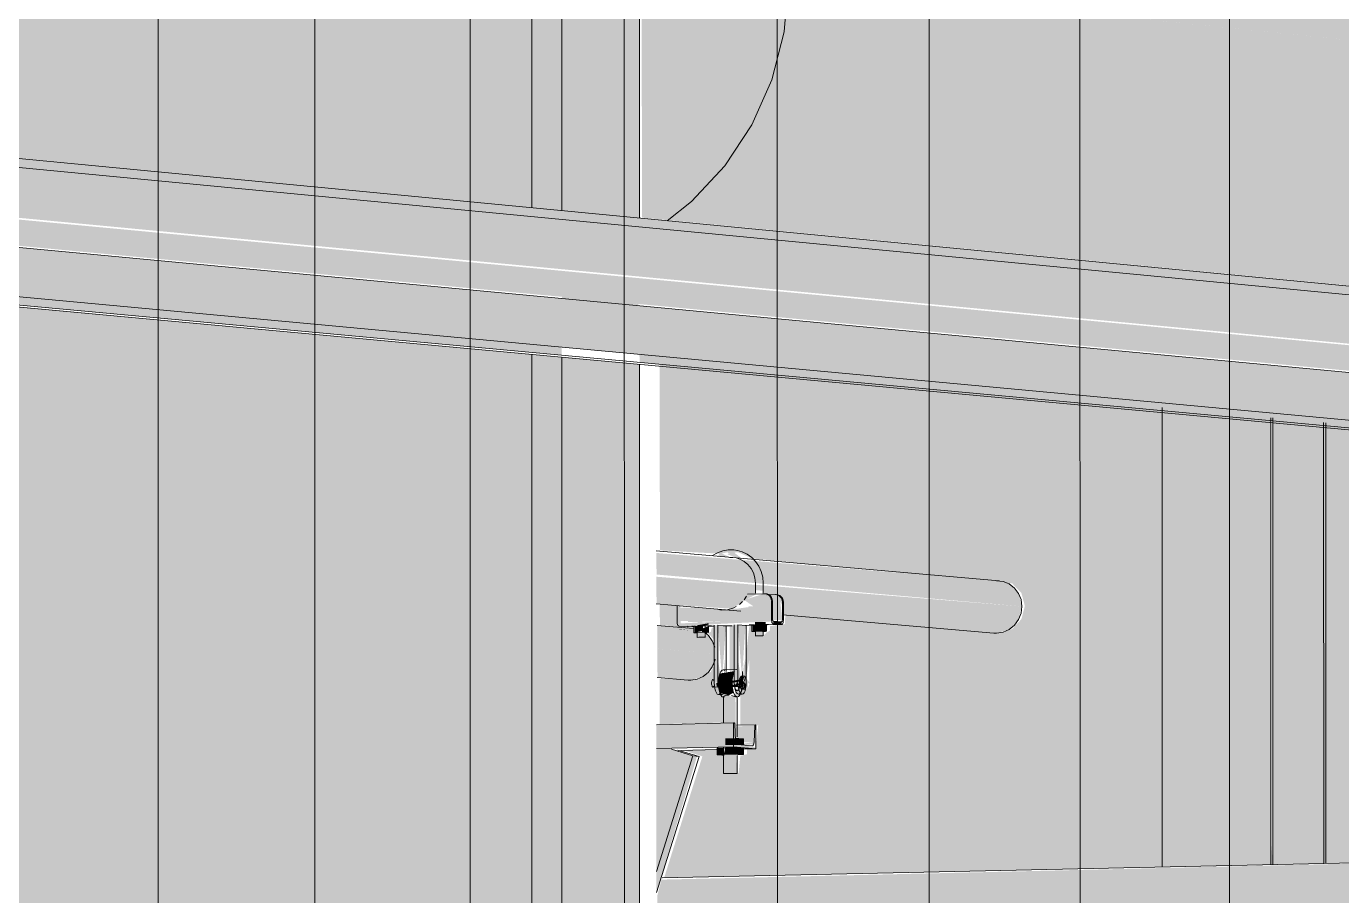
# Model space of a CAD drawing. Header units: inches. Extents: x 31155.6 to 31160.43, y 58.98 to 66.18.
# Drawn here: x 31156.44411 to 31156.46176, y 59.20955 to 59.22123 of the extents above; entities that cross this region are included whole.
import ezdxf

# ---------------------------------------------------------------- set-up
doc = ezdxf.new("R2010")
doc.units = ezdxf.units.IN
doc.header["$MEASUREMENT"] = 0
for name, color, linetype, lineweight in [('A-GLAZ-CURT', 52, 'Continuous', 9), ('A-WALL-PATT', 111, 'Continuous', 13), ('L-SITE-WALL', 31, 'Continuous', 13), ('M-HVAC-DUCT', 70, 'Continuous', 9), ('Q-SPCQ', 91, 'Continuous', 9), ('S-BEAM', 12, 'Continuous', 9), ('S-COLS', 52, 'Continuous', 9)]:
    doc.layers.add(name, color=color, linetype=linetype, lineweight=lineweight)

# ---------------------------------------------------------------- blocks, each defined once
blk = doc.blocks.new('FP_11-Looking North East')
at = {"layer": 'A-WALL-PATT', "lineweight": 9}
for p, q in [((31156.445877, 59.205569), (31156.445874, 59.244092)), ((31156.447979, 59.205419), (31156.447976, 59.243795)), ((31156.450064, 59.205271), (31156.450062, 59.2435)), ((31156.452134, 59.205124), (31156.452131, 59.243208)), ((31156.454188, 59.204978), (31156.454185, 59.242917)), ((31156.456227, 59.204833), (31156.456224, 59.242629)), ((31156.45825, 59.204689), (31156.458247, 59.242343)), ((31156.460258, 59.204546), (31156.460255, 59.242059))]:
    blk.add_line(p, q, dxfattribs=at)

msp = doc.modelspace()

# ---------------------------------------------------------------- hatches: boundary and pattern name
at = {"layer": 'L-SITE-WALL'}
h = msp.add_hatch(color=256, dxfattribs=at)
h.paths.add_polyline_path([(31156.575036, 59.19661), (31156.575035, 59.205355), (31156.570076, 59.205816), (31156.570081, 59.196753), (31156.570279, 59.196738), (31156.57456, 59.196623)], flags=0)
h.paths.add_polyline_path([(31156.561165, 59.19739), (31156.559382, 59.206241), (31156.552788, 59.206118), (31156.552793, 59.197988), (31156.561118, 59.197393)], flags=0)
h.paths.add_polyline_path([(31156.551171, 59.198104), (31156.551169, 59.206088), (31156.550864, 59.206082), (31156.550869, 59.198125), (31156.551169, 59.198104)], flags=0)
h.paths.add_polyline_path([(31156.541549, 59.198791), (31156.540133, 59.205882), (31156.539969, 59.205879), (31156.536492, 59.199153), (31156.537921, 59.19905)], flags=0)
h.paths.add_polyline_path([(31156.536031, 59.199185), (31156.539486, 59.20587), (31156.529817, 59.20569), (31156.529822, 59.199629), (31156.531998, 59.199474)], flags=0)
h.paths.add_polyline_path([(31156.520114, 59.200323), (31156.519093, 59.20549), (31156.517972, 59.205469), (31156.514591, 59.200717), (31156.519965, 59.200333)], flags=0)
h.paths.add_polyline_path([(31156.51451, 59.200723), (31156.517886, 59.205468), (31156.506661, 59.205258), (31156.506666, 59.204237), (31156.511031, 59.200972), (31156.514467, 59.200726)], flags=0)
h.paths.add_polyline_path([(31156.51093, 59.200979), (31156.506661, 59.204172), (31156.506666, 59.201284), (31156.510084, 59.201039)], flags=0)
h.paths.add_polyline_path([(31156.496536, 59.202007), (31156.49594, 59.205059), (31156.487015, 59.204892), (31156.485942, 59.202764), (31156.495647, 59.202071)], flags=0)
h.paths.add_polyline_path([(31156.485437, 59.2028), (31156.486486, 59.204882), (31156.48106, 59.204778), (31156.481071, 59.203112), (31156.483786, 59.202918)], flags=0)
h.paths.add_polyline_path([(31156.470477, 59.203869), (31156.470339, 59.204581), (31156.462544, 59.204436), (31156.469979, 59.203905)], flags=0)
h.paths.add_polyline_path([(31156.432328, 59.211884), (31156.432357, 59.212171), (31156.432346, 59.212093), (31156.43235, 59.212008), (31156.432336, 59.211929)], flags=0)
h.paths.add_polyline_path([(31156.432296, 59.212879), (31156.432196, 59.212856), (31156.432204, 59.212868)], flags=0)
h.paths.add_polyline_path([(31156.427084, 59.214881), (31156.427161, 59.214821), (31156.427141, 59.214846), (31156.427113, 59.214863)], flags=0)
h.paths.add_polyline_path([(31156.437297, 59.215129), (31156.437375, 59.215068), (31156.437353, 59.215093), (31156.437326, 59.215111)], flags=0)
h.paths.add_polyline_path([(31156.420796, 59.209116), (31156.433818, 59.209394), (31156.432596, 59.211854), (31156.432511, 59.211851), (31156.432434, 59.211854), (31156.432362, 59.211851), (31156.432297, 59.211937), (31156.432194, 59.212322), (31156.432165, 59.212679), (31156.432262, 59.212849), (31156.432279, 59.212836), (31156.432373, 59.212834), (31156.432402, 59.212834), (31156.432655, 59.212527), (31156.432697, 59.212387), (31156.432727, 59.21223), (31156.435283, 59.21192), (31156.435268, 59.211978), (31156.435187, 59.212001), (31156.43522, 59.21276), (31156.435147, 59.212735), (31156.435147, 59.212677), (31156.435098, 59.212676), (31156.43507, 59.212614), (31156.435003, 59.212614), (31156.435003, 59.212677), (31156.434968, 59.212676), (31156.434968, 59.212755), (31156.434739, 59.212776), (31156.434729, 59.212855), (31156.434729, 59.213031), (31156.43305, 59.213154), (31156.432247, 59.21311), (31156.43221, 59.213038), (31156.4322, 59.213062), (31156.432193, 59.213134), (31156.432096, 59.21311), (31156.432112, 59.212995), (31156.432051, 59.213002), (31156.431992, 59.21313), (31156.426238, 59.213012), (31156.426175, 59.21311), (31156.426139, 59.213275), (31156.426154, 59.213551), (31156.42622, 59.21369), (31156.426274, 59.213717), (31156.426588, 59.213739), (31156.42658, 59.213885), (31156.426345, 59.213909), (31156.426335, 59.213996), (31156.426335, 59.21417), (31156.424568, 59.214347), (31156.424426, 59.21443), (31156.424344, 59.214579), (31156.424344, 59.214753), (31156.424426, 59.214906), (31156.424569, 59.214996), (31156.42474, 59.215002), (31156.426901, 59.214843), (31156.426916, 59.214861), (31156.426998, 59.214905), (31156.42709, 59.214908), (31156.427093, 59.214921), (31156.427297, 59.214809), (31156.429609, 59.214583), (31156.429734, 59.214454), (31156.42978, 59.214276), (31156.429733, 59.214094), (31156.429593, 59.213953), (31156.429439, 59.213909), (31156.42776, 59.21402), (31156.42775, 59.213955), (31156.42775, 59.213925), (31156.42775, 59.213913), (31156.427545, 59.213877), (31156.427522, 59.213747), (31156.431506, 59.213864), (31156.431645, 59.213951), (31156.431682, 59.21399), (31156.431682, 59.214015), (31156.431743, 59.214042), (31156.431743, 59.214081), (31156.431883, 59.214088), (31156.431894, 59.214167), (31156.431941, 59.21417), (31156.43197, 59.214233), (31156.432039, 59.214232), (31156.432068, 59.214047), (31156.432071, 59.214078), (31156.432099, 59.214077), (31156.432201, 59.21408), (31156.432201, 59.214139), (31156.432258, 59.214143), (31156.432287, 59.214206), (31156.432356, 59.214205), (31156.432372, 59.214054), (31156.432606, 59.214013), (31156.432614, 59.213915), (31156.433054, 59.213878), (31156.436801, 59.213996), (31156.436788, 59.214128), (31156.436552, 59.21415), (31156.436542, 59.214233), (31156.436519, 59.214417), (31156.434811, 59.214592), (31156.434667, 59.214676), (31156.434584, 59.214826), (31156.434584, 59.215), (31156.434667, 59.215154), (31156.434811, 59.215245), (31156.434984, 59.215251), (31156.437112, 59.215091), (31156.437176, 59.21514), (31156.43721, 59.215153), (31156.437303, 59.215155), (31156.437305, 59.215168), (31156.437512, 59.215056), (31156.439792, 59.214827), (31156.43983, 59.214834), (31156.439232, 59.217977), (31156.420796, 59.21969), (31156.420796, 59.211394)], flags=0)
h.paths.add_polyline_path([(31156.433876, 59.209396), (31156.436396, 59.20945), (31156.435922, 59.211057), (31156.436109, 59.211137), (31156.435611, 59.211121), (31156.435611, 59.21105), (31156.435524, 59.211055), (31156.435501, 59.210801), (31156.435345, 59.2108), (31156.435344, 59.211054), (31156.435257, 59.211055), (31156.435257, 59.211137), (31156.435089, 59.211146), (31156.435089, 59.211463), (31156.435344, 59.211469), (31156.435369, 59.211836), (31156.435348, 59.211848), (31156.432709, 59.212163), (31156.432668, 59.21195), (31156.432658, 59.211894), (31156.433421, 59.21033)], flags=0)
h.paths.add_polyline_path([(31156.437114, 59.209465), (31156.440837, 59.209545), (31156.440518, 59.211221), (31156.440422, 59.211233), (31156.436625, 59.211121), (31156.436858, 59.210329)], flags=0)
h.paths.add_polyline_path([(31156.45353, 59.214151), (31156.453632, 59.2141), (31156.453598, 59.214134), (31156.453561, 59.214144)], flags=0)
h.paths.add_polyline_path([(31156.452669, 59.209798), (31156.459354, 59.20994), (31156.459354, 59.216107), (31156.452606, 59.216734), (31156.452611, 59.21419), (31156.453429, 59.214144), (31156.45352, 59.214165), (31156.45353, 59.214151), (31156.453659, 59.214165), (31156.453847, 59.214081), (31156.453857, 59.21408), (31156.457339, 59.213745), (31156.457463, 59.213619), (31156.457509, 59.213443), (31156.457463, 59.213266), (31156.457339, 59.213134), (31156.457169, 59.213083), (31156.454297, 59.213332), (31156.454288, 59.213241), (31156.454288, 59.213212), (31156.454288, 59.2132), (31156.454087, 59.213171), (31156.454087, 59.213113), (31156.454037, 59.213083), (31156.454009, 59.213049), (31156.45394, 59.213047), (31156.45394, 59.213113), (31156.453906, 59.213134), (31156.453906, 59.213191), (31156.453811, 59.213171), (31156.453746, 59.212612), (31156.453727, 59.212451), (31156.453738, 59.212422), (31156.453723, 59.212359), (31156.453632, 59.212325), (31156.453623, 59.212275), (31156.453614, 59.212247), (31156.453691, 59.212228), (31156.453691, 59.211849), (31156.45393, 59.21184), (31156.453896, 59.211532), (31156.453778, 59.21153), (31156.453778, 59.211453), (31156.45369, 59.211431), (31156.453668, 59.211202), (31156.453509, 59.211207), (31156.453495, 59.211456), (31156.453421, 59.211439), (31156.453421, 59.211522), (31156.452912, 59.21151), (31156.453181, 59.211424), (31156.452836, 59.210329)], flags=0)
h.paths.add_polyline_path([(31156.460841, 59.209972), (31156.466022, 59.210083), (31156.468569, 59.213758), (31156.468276, 59.215277), (31156.460841, 59.215968), (31156.460841, 59.210328)], flags=0)
h.paths.add_polyline_path([(31156.466117, 59.210085), (31156.469264, 59.210152), (31156.468589, 59.213653), (31156.466254, 59.210282)], flags=0)
h.paths.add_polyline_path([(31156.48106, 59.210405), (31156.489358, 59.210582), (31156.490675, 59.213196), (31156.48106, 59.214089), (31156.48106, 59.210522)], flags=0)
h.paths.add_polyline_path([(31156.489888, 59.210593), (31156.494838, 59.210699), (31156.494418, 59.212848), (31156.491176, 59.213149), (31156.490083, 59.21098)], flags=0)
h.paths.add_polyline_path([(31156.50666, 59.210952), (31156.513289, 59.211094), (31156.50666, 59.21171)], flags=0)
h.paths.add_polyline_path([(31156.435524, 59.211473), (31156.437864, 59.211543), (31156.435524, 59.211818), (31156.435524, 59.211534)], flags=0)
h.paths.add_polyline_path([(31156.453944, 59.211533), (31156.453901, 59.211575), (31156.453917, 59.211556), (31156.453939, 59.211538)], flags=0)
h.paths.add_polyline_path([(31156.438429, 59.211538), (31156.440444, 59.211608), (31156.439918, 59.214337), (31156.439792, 59.214202), (31156.439619, 59.21415), (31156.437978, 59.214261), (31156.437968, 59.214197), (31156.437968, 59.214167), (31156.437968, 59.214155), (31156.437762, 59.214119), (31156.437762, 59.213989), (31156.43807, 59.213964), (31156.438122, 59.213916), (31156.438177, 59.213735), (31156.43818, 59.213536), (31156.438185, 59.213444), (31156.439258, 59.213324), (31156.43938, 59.213199), (31156.439425, 59.213025), (31156.43938, 59.212849), (31156.439258, 59.212718), (31156.439092, 59.212668), (31156.436123, 59.212915), (31156.436113, 59.212822), (31156.436113, 59.212793), (31156.436113, 59.212781), (31156.435913, 59.212752), (31156.435913, 59.212694), (31156.435864, 59.212668), (31156.435836, 59.212631), (31156.435769, 59.21263), (31156.435769, 59.212695), (31156.435734, 59.212718), (31156.435734, 59.212772), (31156.435645, 59.212752), (31156.435573, 59.212261), (31156.435561, 59.212042), (31156.43557, 59.21201), (31156.435557, 59.211948), (31156.435464, 59.211914), (31156.435483, 59.211896), (31156.438427, 59.211538)], flags=0)
h.paths.add_polyline_path([(31156.452607, 59.211856), (31156.453508, 59.211879), (31156.453528, 59.212245), (31156.453513, 59.212269), (31156.453459, 59.212286), (31156.453432, 59.212378), (31156.453348, 59.212409), (31156.45335, 59.212438), (31156.453383, 59.212447), (31156.45338, 59.212717), (31156.453293, 59.212559), (31156.453143, 59.212466), (31156.453057, 59.212452), (31156.452607, 59.212466), (31156.452607, 59.211879)], flags=0)
h.paths.add_polyline_path([(31156.435646, 59.211986), (31156.435645, 59.212005), (31156.4356, 59.212065), (31156.435646, 59.21263), (31156.435646, 59.212004)], flags=0)
h.paths.add_polyline_path([(31156.435621, 59.211923), (31156.435628, 59.212004), (31156.435645, 59.211983)], flags=0)
h.paths.add_polyline_path([(31156.435456, 59.212046), (31156.435483, 59.212053), (31156.435456, 59.212048)], flags=0)
h.paths.add_polyline_path([(31156.435308, 59.212154), (31156.435312, 59.21223), (31156.435308, 59.212157)], flags=0)
h.paths.add_polyline_path([(31156.435333, 59.212158), (31156.435343, 59.212161), (31156.435334, 59.212161)], flags=0)
h.paths.add_polyline_path([(31156.435383, 59.212159), (31156.435483, 59.212161), (31156.435483, 59.212766), (31156.435383, 59.212735), (31156.435383, 59.212161)], flags=0)
h.paths.add_polyline_path([(31156.575035, 59.212218), (31156.575034, 59.215556), (31156.570075, 59.21631), (31156.570081, 59.212308), (31156.573014, 59.212364), (31156.574266, 59.212307), (31156.575003, 59.212222)], flags=0)
h.paths.add_polyline_path([(31156.432361, 59.212265), (31156.432369, 59.212284), (31156.432359, 59.21227)], flags=0)
h.paths.add_polyline_path([(31156.453789, 59.212334), (31156.453796, 59.212415), (31156.453813, 59.212395)], flags=0)
h.paths.add_polyline_path([(31156.432564, 59.212336), (31156.432579, 59.212364), (31156.432564, 59.212338)], flags=0)
h.paths.add_polyline_path([(31156.453813, 59.212395), (31156.453813, 59.212416), (31156.453768, 59.212477), (31156.453813, 59.212734), (31156.453813, 59.212468)], flags=0)
h.paths.add_polyline_path([(31156.453625, 59.212458), (31156.453652, 59.21246), (31156.453625, 59.21246)], flags=0)
h.paths.add_polyline_path([(31156.453472, 59.212566), (31156.453478, 59.212606), (31156.453471, 59.21257)], flags=0)
h.paths.add_polyline_path([(31156.453496, 59.212571), (31156.453506, 59.212574), (31156.453497, 59.212574)], flags=0)
h.paths.add_polyline_path([(31156.453545, 59.212572), (31156.453652, 59.212574), (31156.453652, 59.213185), (31156.453545, 59.213171), (31156.453545, 59.212574)], flags=0)
h.paths.add_polyline_path([(31156.432465, 59.212585), (31156.432462, 59.212608), (31156.432459, 59.212608)], flags=0)
h.paths.add_polyline_path([(31156.435913, 59.212777), (31156.435998, 59.21281), (31156.435974, 59.212793), (31156.435913, 59.212781)], flags=0)
h.paths.add_polyline_path([(31156.453384, 59.212868), (31156.45338, 59.213179), (31156.453307, 59.213148), (31156.453293, 59.213095), (31156.453257, 59.213079), (31156.453346, 59.21298), (31156.453383, 59.212868)], flags=0)
h.paths.add_polyline_path([(31156.453126, 59.21314), (31156.453104, 59.213173), (31156.452892, 59.213199), (31156.452885, 59.213279), (31156.452885, 59.213455), (31156.452607, 59.213459), (31156.452611, 59.213186), (31156.453104, 59.213142)], flags=0)
h.paths.add_polyline_path([(31156.454087, 59.213196), (31156.454176, 59.21323), (31156.454153, 59.213212), (31156.454087, 59.213199)], flags=0)
h.paths.add_polyline_path([(31156.426847, 59.213876), (31156.426832, 59.213891), (31156.426832, 59.213878)], flags=0)
h.paths.add_polyline_path([(31156.426967, 59.213902), (31156.426995, 59.213904), (31156.426959, 59.213903)], flags=0)
h.paths.add_polyline_path([(31156.557835, 59.213918), (31156.55716, 59.21729), (31156.55716, 59.217315), (31156.557159, 59.217866), (31156.554839, 59.218208), (31156.552787, 59.21845), (31156.552793, 59.214467), (31156.557602, 59.213943)], flags=0)
h.paths.add_polyline_path([(31156.432062, 59.214022), (31156.432091, 59.214025), (31156.43204, 59.214025)], flags=0)
h.paths.add_polyline_path([(31156.437061, 59.214118), (31156.437043, 59.214134), (31156.437043, 59.21412)], flags=0)
h.paths.add_polyline_path([(31156.431983, 59.214233), (31156.431983, 59.214233), (31156.431983, 59.214233)], flags=0)
h.paths.add_polyline_path([(31156.551169, 59.214644), (31156.551169, 59.217442), (31156.550862, 59.217435), (31156.550869, 59.214677), (31156.551169, 59.214644)], flags=0)
h.paths.add_polyline_path([(31156.427055, 59.21483), (31156.427055, 59.214872), (31156.427003, 59.214835)], flags=0)
h.paths.add_polyline_path([(31156.437267, 59.215077), (31156.437267, 59.215119), (31156.43721, 59.215082)], flags=0)
h.paths.add_polyline_path([(31156.5381, 59.216069), (31156.537975, 59.216696), (31156.533358, 59.216586), (31156.537921, 59.216088)], flags=0)
h.paths.add_polyline_path([(31156.550862, 59.218206), (31156.551169, 59.218232), (31156.551169, 59.218641), (31156.550862, 59.21867), (31156.550862, 59.218222)], flags=0)
at = {"layer": 'M-HVAC-DUCT'}
h = msp.add_hatch(color=256, dxfattribs=at)
h.paths.add_polyline_path([(31156.558304, 59.211172), (31156.557758, 59.213909), (31156.55077, 59.214657), (31156.55077, 59.211943), (31156.558211, 59.211182)], flags=0)
h.paths.add_polyline_path([(31156.538548, 59.213194), (31156.537982, 59.216054), (31156.529682, 59.216928), (31156.529683, 59.214101), (31156.538192, 59.21323)], flags=0)
h.paths.add_polyline_path([(31156.516968, 59.215401), (31156.516381, 59.218396), (31156.506487, 59.219469), (31156.506487, 59.216474), (31156.516599, 59.215439)], flags=0)
h.paths.add_polyline_path([(31156.49324, 59.217829), (31156.492631, 59.220972), (31156.48085, 59.22225), (31156.48085, 59.219097), (31156.492858, 59.217868)], flags=0)
h.paths.add_polyline_path([(31156.467027, 59.220511), (31156.466394, 59.223818), (31156.452366, 59.225339), (31156.452369, 59.225103), (31156.452514, 59.225037), (31156.453033, 59.224673), (31156.453482, 59.22422), (31156.453845, 59.223689), (31156.454114, 59.223099), (31156.454291, 59.222309), (31156.454333, 59.22181), (31156.46663, 59.220552)], flags=0)
msp.add_hatch(color=256, dxfattribs=at).paths.add_polyline_path([(31156.452702, 59.218625), (31156.453034, 59.218875), (31156.453482, 59.219353), (31156.453847, 59.219906), (31156.454114, 59.220508), (31156.454278, 59.22115), (31156.454333, 59.22181), (31156.454278, 59.222466), (31156.454114, 59.223099), (31156.453845, 59.223689), (31156.453482, 59.22422), (31156.452978, 59.224712), (31156.452364, 59.225105), (31156.452369, 59.218657), (31156.452675, 59.218627)], flags=0)
h = msp.add_hatch(color=256, dxfattribs=at)
h.paths.add_polyline_path([(31156.558863, 59.208421), (31156.558304, 59.211172), (31156.550765, 59.211944), (31156.550774, 59.209199), (31156.558214, 59.208483)], flags=0)
h.paths.add_polyline_path([(31156.539127, 59.210318), (31156.538548, 59.213194), (31156.529677, 59.214101), (31156.529686, 59.211225), (31156.5378, 59.210446)], flags=0)
h.paths.add_polyline_path([(31156.517568, 59.21239), (31156.516941, 59.215404), (31156.506481, 59.216474), (31156.50649, 59.213455), (31156.516211, 59.212521)], flags=0)
h.paths.add_polyline_path([(31156.493862, 59.214669), (31156.493234, 59.21783), (31156.480844, 59.219097), (31156.480853, 59.215919), (31156.493453, 59.214708)], flags=0)
h.paths.add_polyline_path([(31156.467673, 59.217186), (31156.467027, 59.220511), (31156.454333, 59.22181), (31156.454278, 59.22115), (31156.454114, 59.220508), (31156.453846, 59.219903), (31156.453482, 59.219353), (31156.453034, 59.218875), (31156.452702, 59.218625), (31156.466259, 59.217322)], flags=0)
h = msp.add_hatch(color=256, dxfattribs=at)
h.paths.add_polyline_path([(31156.430997, 59.206684), (31156.435068, 59.206766), (31156.43379, 59.20939), (31156.42077, 59.209088), (31156.420773, 59.207128), (31156.426776, 59.206986), (31156.429162, 59.206815)], flags=0)
h.paths.add_polyline_path([(31156.435126, 59.206767), (31156.437146, 59.206807), (31156.436368, 59.209445), (31156.43386, 59.209368), (31156.435038, 59.206947)], flags=0)
h.paths.add_polyline_path([(31156.437864, 59.206822), (31156.441311, 59.206891), (31156.440808, 59.20954), (31156.437093, 59.209437), (31156.437815, 59.206985)], flags=0)
h.paths.add_polyline_path([(31156.452576, 59.207117), (31156.455056, 59.207167), (31156.452576, 59.209032), (31156.452576, 59.207341)], flags=0)
h.paths.add_polyline_path([(31156.455153, 59.207169), (31156.464098, 59.207348), (31156.465991, 59.210079), (31156.452631, 59.209769), (31156.452577, 59.209559), (31156.452581, 59.209138), (31156.454861, 59.207392)], flags=0)
h.paths.add_polyline_path([(31156.464192, 59.20735), (31156.46975, 59.207461), (31156.469233, 59.210148), (31156.466068, 59.210056), (31156.464369, 59.207606)], flags=0)
h.paths.add_polyline_path([(31156.409296, 59.2074), (31156.409023, 59.208861), (31156.406362, 59.20878), (31156.406366, 59.207469), (31156.409243, 59.207401)], flags=0)
h.paths.add_polyline_path([(31156.481026, 59.207688), (31156.487936, 59.207826), (31156.489324, 59.210578), (31156.481027, 59.210376), (31156.481026, 59.207918)], flags=0)
h.paths.add_polyline_path([(31156.488465, 59.207837), (31156.495333, 59.207974), (31156.494803, 59.210695), (31156.489841, 59.210564), (31156.488506, 59.207918)], flags=0)
h.paths.add_polyline_path([(31156.506623, 59.208201), (31156.51847, 59.208439), (31156.518035, 59.210644), (31156.513252, 59.211089), (31156.506624, 59.210923), (31156.506623, 59.208554)], flags=0)
h.paths.add_polyline_path([(31156.529776, 59.208665), (31156.537401, 59.208844), (31156.529776, 59.209553), (31156.529776, 59.209074)], flags=0)
h.paths.add_polyline_path([(31156.570029, 59.209473), (31156.571975, 59.209512), (31156.572027, 59.210513), (31156.572174, 59.211383), (31156.572278, 59.211734), (31156.572399, 59.212015), (31156.572533, 59.212217), (31156.572676, 59.212334), (31156.572823, 59.212363), (31156.570031, 59.212276), (31156.570029, 59.209978)], flags=0)
at = {"layer": 'Q-SPCQ'}
for points in [[(31156.457469, 59.213437), (31156.457424, 59.213612), (31156.457299, 59.213739), (31156.45713, 59.213782), (31156.452561, 59.214155), (31156.452566, 59.213865), (31156.457448, 59.213439)], [(31156.45713, 59.213077), (31156.457299, 59.213128), (31156.457424, 59.21326), (31156.457469, 59.213437), (31156.452561, 59.213836), (31156.452566, 59.213472), (31156.45357, 59.213407), (31156.453689, 59.213474), (31156.453779, 59.213537), (31156.453897, 59.213596), (31156.453897, 59.213656), (31156.453993, 59.213647), (31156.454024, 59.213596), (31156.454054, 59.213565), (31156.454168, 59.213584), (31156.454254, 59.213456), (31156.454255, 59.213326), (31156.455059, 59.213256)], [(31156.452841, 59.213239), (31156.454109, 59.213268), (31156.45409, 59.213528), (31156.454011, 59.213608), (31156.45374, 59.213525), (31156.453867, 59.213437), (31156.453638, 59.213405), (31156.453572, 59.213407), (31156.453431, 59.213389), (31156.4532, 59.213417), (31156.452841, 59.213421), (31156.452841, 59.213259)], [(31156.452986, 59.213226), (31156.454254, 59.213256), (31156.454223, 59.213528), (31156.454156, 59.213596), (31156.453885, 59.213513), (31156.453994, 59.213437), (31156.453802, 59.213437), (31156.453783, 59.213393), (31156.453717, 59.213395), (31156.453577, 59.213377), (31156.453346, 59.213404), (31156.452986, 59.213421), (31156.452986, 59.213259)], [(31156.453117, 59.213023), (31156.453213, 59.213023), (31156.453186, 59.213184), (31156.453173, 59.213192), (31156.453201, 59.213331), (31156.453213, 59.213353), (31156.453186, 59.213418), (31156.453117, 59.213421), (31156.453117, 59.213101)], [(31156.453897, 59.21304), (31156.453993, 59.213041), (31156.453966, 59.213437), (31156.453897, 59.213437), (31156.453897, 59.213101)], [(31156.453352, 59.212803), (31156.453348, 59.212892), (31156.453261, 59.213046), (31156.453225, 59.213049), (31156.453197, 59.213026), (31156.453128, 59.213058), (31156.453128, 59.21309), (31156.453094, 59.213112), (31156.453072, 59.213137), (31156.452574, 59.213179), (31156.452578, 59.212869), (31156.453071, 59.212827)], [(31156.452858, 59.213176), (31156.454112, 59.213236), (31156.454109, 59.213268), (31156.452844, 59.213207), (31156.452853, 59.213183)], [(31156.453082, 59.213087), (31156.453181, 59.21311), (31156.453181, 59.213178), (31156.453082, 59.213176), (31156.453082, 59.21309)], [(31156.453119, 59.213171), (31156.453265, 59.213192), (31156.453265, 59.213212), (31156.453119, 59.213185)], [(31156.453263, 59.213088), (31156.453263, 59.21317), (31156.453181, 59.213141), (31156.453181, 59.21309)], [(31156.45334, 59.212411), (31156.453388, 59.212412), (31156.453388, 59.213186), (31156.45334, 59.213184), (31156.45334, 59.212727)], [(31156.453608, 59.212417), (31156.453657, 59.212418), (31156.453656, 59.213192), (31156.453608, 59.213191), (31156.453608, 59.212727)], [(31156.453862, 59.213105), (31156.453961, 59.21311), (31156.453961, 59.213196), (31156.453862, 59.213194), (31156.453862, 59.21311)], [(31156.453886, 59.213189), (31156.454032, 59.213192), (31156.454032, 59.21323), (31156.453886, 59.213227)], [(31156.454043, 59.213106), (31156.454043, 59.213195), (31156.453961, 59.213196), (31156.453961, 59.213107)], [(31156.454244, 59.213193), (31156.454244, 59.213231), (31156.454132, 59.213241), (31156.454132, 59.213203)], [(31156.453011, 59.213115), (31156.452893, 59.213129), (31156.452853, 59.213129)], [(31156.453025, 59.212447), (31156.453192, 59.212497), (31156.453314, 59.212627), (31156.453352, 59.212803), (31156.452574, 59.212869), (31156.452579, 59.212485)], [(31156.453396, 59.212407), (31156.453579, 59.212411), (31156.453608, 59.212568), (31156.453416, 59.212536), (31156.453398, 59.212455)], [(31156.453501, 59.212398), (31156.453683, 59.212429), (31156.453679, 59.212454), (31156.4535, 59.212425)], [(31156.453746, 59.212327), (31156.453769, 59.212388), (31156.453709, 59.212461)], [(31156.45331, 59.21237), (31156.453695, 59.212402), (31156.453694, 59.212415), (31156.453307, 59.212381)], [(31156.453538, 59.212245), (31156.453599, 59.21228), (31156.453579, 59.212411), (31156.453396, 59.212407), (31156.453416, 59.212275), (31156.453523, 59.212249)], [(31156.453496, 59.212348), (31156.453683, 59.212376), (31156.453684, 59.212402), (31156.4535, 59.212372)], [(31156.453465, 59.211192), (31156.453641, 59.211194), (31156.453624, 59.212225), (31156.453484, 59.212238), (31156.453464, 59.212221), (31156.45349, 59.21187), (31156.453513, 59.21187), (31156.453496, 59.21154), (31156.453465, 59.211535)], [(31156.453619, 59.211608), (31156.453874, 59.211614), (31156.453886, 59.211833), (31156.453606, 59.211827), (31156.453628, 59.211634)], [(31156.452563, 59.209877), (31156.453053, 59.211431), (31156.452563, 59.211581), (31156.452563, 59.210322)], [(31156.45349, 59.211577), (31156.453669, 59.211577), (31156.453669, 59.211666), (31156.45349, 59.211666)], [(31156.453647, 59.211564), (31156.45387, 59.211589), (31156.453874, 59.211614), (31156.453647, 59.211584), (31156.453647, 59.211568)], [(31156.453734, 59.211572), (31156.453734, 59.211661), (31156.453669, 59.211666), (31156.453669, 59.211577)], [(31156.452563, 59.209595), (31156.453109, 59.211425), (31156.453048, 59.211417), (31156.452563, 59.209877)], [(31156.453377, 59.211446), (31156.45349, 59.211452), (31156.45346, 59.211536), (31156.453377, 59.211532)], [(31156.45349, 59.211452), (31156.453669, 59.211452), (31156.453669, 59.211541), (31156.45349, 59.21154)], [(31156.453734, 59.211447), (31156.453734, 59.211535), (31156.453669, 59.211541), (31156.453669, 59.211452)]]:
    msp.add_hatch(color=256, dxfattribs=at).paths.add_polyline_path(points, flags=0)
h = msp.add_hatch(color=256, dxfattribs=at)
h.paths.add_polyline_path([(31156.45371, 59.21408), (31156.453589, 59.214175), (31156.453517, 59.214137), (31156.453644, 59.214086)], flags=0)
h.paths.add_polyline_path([(31156.453549, 59.214094), (31156.453554, 59.214096), (31156.453418, 59.214158), (31156.453386, 59.214109), (31156.453476, 59.214101)], flags=0)
h = msp.add_hatch(color=256, dxfattribs=at)
h.paths.add_polyline_path([(31156.457117, 59.213755), (31156.45701, 59.213767), (31156.457036, 59.213762)], flags=0)
h.paths.add_polyline_path([(31156.453784, 59.214048), (31156.453779, 59.214051), (31156.453779, 59.214048)], flags=0)
h = msp.add_hatch(color=256, dxfattribs=at)
h.paths.add_polyline_path([(31156.453388, 59.212433), (31156.453434, 59.212458), (31156.453388, 59.212727), (31156.453388, 59.21244)], flags=0)
h.paths.add_polyline_path([(31156.453473, 59.212435), (31156.453501, 59.21244), (31156.453472, 59.212727), (31156.453469, 59.21244)], flags=0)
h.paths.add_polyline_path([(31156.453445, 59.212464), (31156.453497, 59.213176), (31156.453389, 59.213176), (31156.453424, 59.212727)], flags=0)
h = msp.add_hatch(color=256, dxfattribs=at)
h.paths.add_polyline_path([(31156.453769, 59.212409), (31156.45374, 59.212727), (31156.453723, 59.212462)], flags=0)
h.paths.add_polyline_path([(31156.453657, 59.212418), (31156.453702, 59.212464), (31156.453657, 59.212727)], flags=0)
h.paths.add_polyline_path([(31156.453713, 59.21247), (31156.453758, 59.213183), (31156.453657, 59.213183), (31156.453693, 59.212727)], flags=0)
h = msp.add_hatch(color=256, dxfattribs=at)
h.paths.add_polyline_path([(31156.435048, 59.211139), (31156.440161, 59.211253), (31156.437943, 59.211522), (31156.435048, 59.211457), (31156.435048, 59.211173)], flags=0)
h.paths.add_polyline_path([(31156.440464, 59.21128), (31156.440407, 59.211577), (31156.438387, 59.211532), (31156.439912, 59.211347)], flags=0)
h.paths.add_polyline_path([(31156.452563, 59.211529), (31156.4536, 59.211552), (31156.4536, 59.211872), (31156.452563, 59.211849)], flags=0)
h = msp.add_hatch(color=256, dxfattribs=at)
h.paths.add_polyline_path([(31156.4536, 59.211552), (31156.453627, 59.211634), (31156.4536, 59.211872)], flags=0)
h.paths.add_polyline_path([(31156.4539, 59.211527), (31156.453853, 59.211567), (31156.453648, 59.211584), (31156.4536, 59.211552)], flags=0)
at = {"layer": 'S-BEAM'}
h = msp.add_hatch(color=256, dxfattribs=at)
h.paths.add_polyline_path([(31156.450892, 59.205214), (31156.450889, 59.216822), (31156.439853, 59.217848), (31156.442138, 59.20584), (31156.450889, 59.205214)], flags=0)
h.paths.add_polyline_path([(31156.450891, 59.218791), (31156.450889, 59.22963), (31156.437689, 59.229218), (31156.438463, 59.225149), (31156.438625, 59.225035), (31156.438485, 59.225035), (31156.439463, 59.219896), (31156.450889, 59.218791)], flags=0)
h.paths.add_polyline_path([(31156.437627, 59.229546), (31156.45089, 59.229966), (31156.450889, 59.230389), (31156.437834, 59.231916), (31156.437834, 59.230964), (31156.43736, 59.230949), (31156.4376, 59.229686)], flags=0)
h.paths.add_polyline_path([(31156.45089, 59.232435), (31156.450889, 59.243059), (31156.449256, 59.24327), (31156.449256, 59.240203), (31156.450098, 59.240088), (31156.450098, 59.239982), (31156.448354, 59.239919), (31156.437833, 59.24134), (31156.437834, 59.234027), (31156.450889, 59.232436)], flags=0)
h.paths.add_polyline_path([(31156.436467, 59.234194), (31156.436443, 59.241528), (31156.421692, 59.243521), (31156.420555, 59.243527), (31156.420561, 59.236132), (31156.436466, 59.234194)], flags=0)
h = msp.add_hatch(color=256, dxfattribs=at)
h.paths.add_polyline_path([(31156.451295, 59.205185), (31156.451294, 59.216784), (31156.45089, 59.216821), (31156.450891, 59.205214), (31156.451134, 59.205196)], flags=0)
h.paths.add_polyline_path([(31156.441677, 59.205872), (31156.43939, 59.217891), (31156.438973, 59.21793), (31156.441261, 59.205902), (31156.441459, 59.205888)], flags=0)
h.paths.add_polyline_path([(31156.451294, 59.218752), (31156.451293, 59.230341), (31156.450889, 59.230389), (31156.45089, 59.218791), (31156.45119, 59.218762)], flags=0)
h.paths.add_polyline_path([(31156.439, 59.21994), (31156.436895, 59.231003), (31156.436489, 59.230989), (31156.438599, 59.219979), (31156.438904, 59.219949)], flags=0)
h.paths.add_polyline_path([(31156.451293, 59.232386), (31156.451291, 59.243002), (31156.450888, 59.243059), (31156.450889, 59.232435), (31156.451247, 59.232392)], flags=0)
h = msp.add_hatch(color=256, dxfattribs=at)
h.paths.add_polyline_path([(31156.452336, 59.205111), (31156.452335, 59.216688), (31156.451294, 59.216784), (31156.451295, 59.205185), (31156.451404, 59.205177)], flags=0)
h.paths.add_polyline_path([(31156.452335, 59.216822), (31156.452322, 59.217497), (31156.451294, 59.217594), (31156.451294, 59.216919)], flags=0)
h.paths.add_polyline_path([(31156.452335, 59.218652), (31156.452334, 59.230219), (31156.451293, 59.230341), (31156.451294, 59.218752)], flags=0)
h.paths.add_polyline_path([(31156.452334, 59.23035), (31156.452334, 59.231024), (31156.451293, 59.231148), (31156.451293, 59.230472)], flags=0)
h.paths.add_polyline_path([(31156.452334, 59.23226), (31156.452333, 59.242856), (31156.451293, 59.243002), (31156.451293, 59.232386)], flags=0)
for points in [[(31156.586823, 59.205639), (31156.586823, 59.205727), (31156.406083, 59.223095), (31156.406088, 59.222968), (31156.586823, 59.205639)], [(31156.586823, 59.205137), (31156.586823, 59.205639), (31156.406083, 59.222968), (31156.406088, 59.222243), (31156.586823, 59.205137)], [(31156.586823, 59.205093), (31156.586823, 59.205137), (31156.406083, 59.222214), (31156.406088, 59.222179), (31156.586823, 59.205093)], [(31156.586829, 59.204859), (31156.586823, 59.205093), (31156.406083, 59.22218), (31156.406092, 59.221841), (31156.586828, 59.204859)], [(31156.586829, 59.204352), (31156.586828, 59.204841), (31156.406087, 59.221816), (31156.406092, 59.22111), (31156.586828, 59.204352)]]:
    msp.add_hatch(color=256, dxfattribs=at).paths.add_polyline_path(points, flags=0)
h = msp.add_hatch(color=256, dxfattribs=at)
h.paths.add_polyline_path([(31156.586828, 59.20427), (31156.586828, 59.204352), (31156.569991, 59.205913), (31156.569996, 59.205827), (31156.586828, 59.20427)], flags=0)
h.paths.add_polyline_path([(31156.569354, 59.205887), (31156.569352, 59.205973), (31156.550737, 59.207699), (31156.550742, 59.207609), (31156.569352, 59.205887)], flags=0)
h.paths.add_polyline_path([(31156.55004, 59.207674), (31156.550038, 59.207763), (31156.529649, 59.209654), (31156.529654, 59.20956), (31156.550038, 59.207674)], flags=0)
h.paths.add_polyline_path([(31156.528884, 59.209631), (31156.528883, 59.209725), (31156.506454, 59.211804), (31156.506459, 59.211706), (31156.528882, 59.209631)], flags=0)
h.paths.add_polyline_path([(31156.505611, 59.211784), (31156.505609, 59.211883), (31156.480818, 59.214181), (31156.480823, 59.214078), (31156.505609, 59.211784)], flags=0)
h.paths.add_polyline_path([(31156.479884, 59.214165), (31156.479882, 59.214268), (31156.452335, 59.216822), (31156.45234, 59.216713), (31156.479882, 59.214165)], flags=0)
h.paths.add_polyline_path([(31156.451294, 59.21681), (31156.451293, 59.216919), (31156.420503, 59.219774), (31156.420507, 59.219658), (31156.451292, 59.21681)], flags=0)
h.paths.add_polyline_path([(31156.419336, 59.219766), (31156.419334, 59.219882), (31156.406087, 59.22111), (31156.406092, 59.220992), (31156.419334, 59.219767)], flags=0)
h = msp.add_hatch(color=256, dxfattribs=at)
h.paths.add_polyline_path([(31156.586829, 59.204841), (31156.586828, 59.204859), (31156.586828, 59.204841)], flags=0)
h.paths.add_polyline_path([(31156.569354, 59.206482), (31156.569352, 59.206501), (31156.569352, 59.206482)], flags=0)
h.paths.add_polyline_path([(31156.55004, 59.208296), (31156.550038, 59.208316), (31156.550038, 59.208296)], flags=0)
h.paths.add_polyline_path([(31156.528885, 59.210283), (31156.528856, 59.210306), (31156.528883, 59.210283)], flags=0)
h.paths.add_polyline_path([(31156.505611, 59.212469), (31156.505609, 59.21249), (31156.505609, 59.212469)], flags=0)
h.paths.add_polyline_path([(31156.479884, 59.214885), (31156.479882, 59.214908), (31156.479882, 59.214885)], flags=0)
h.paths.add_polyline_path([(31156.451294, 59.21757), (31156.451292, 59.217594), (31156.451293, 59.21757)], flags=0)
h.paths.add_polyline_path([(31156.419336, 59.220572), (31156.419334, 59.220597), (31156.419334, 59.220572)], flags=0)
h = msp.add_hatch(color=256, dxfattribs=at)
h.paths.add_polyline_path([(31156.586828, 59.204251), (31156.586828, 59.20427), (31156.586828, 59.204251)], flags=0)
h.paths.add_polyline_path([(31156.569354, 59.205867), (31156.569352, 59.205887), (31156.569352, 59.205867)], flags=0)
h.paths.add_polyline_path([(31156.55004, 59.207653), (31156.550038, 59.207674), (31156.550038, 59.207653)], flags=0)
h.paths.add_polyline_path([(31156.528884, 59.209609), (31156.528882, 59.209631), (31156.528882, 59.209609)], flags=0)
h.paths.add_polyline_path([(31156.505611, 59.211761), (31156.505609, 59.211784), (31156.505609, 59.211761)], flags=0)
h.paths.add_polyline_path([(31156.479884, 59.21414), (31156.479882, 59.214165), (31156.479882, 59.21414)], flags=0)
h.paths.add_polyline_path([(31156.451294, 59.216784), (31156.451292, 59.21681), (31156.451292, 59.216784)], flags=0)
h.paths.add_polyline_path([(31156.419336, 59.219739), (31156.419334, 59.219767), (31156.419334, 59.219739)], flags=0)
at = {"layer": 'S-COLS'}
for points in [[(31156.459353, 59.20994), (31156.460811, 59.209972), (31156.46081, 59.215971), (31156.459353, 59.216106), (31156.459353, 59.210328)], [(31156.460945, 59.209974), (31156.461521, 59.209987), (31156.46152, 59.215905), (31156.460944, 59.215959), (31156.460945, 59.210328)], [(31156.460811, 59.209972), (31156.46084, 59.209972), (31156.460811, 59.210328)]]:
    msp.add_hatch(color=256, dxfattribs=at).paths.add_polyline_path(points, flags=0)

# ---------------------------------------------------------------- linework, layer by layer
at = {"layer": 'M-HVAC-DUCT'}
msp.add_line((31156.452639, 59.209795), (31156.466025, 59.210081), dxfattribs=at)
msp.add_polyline3d([(31156.452709, 59.218614, 0), (31156.453034, 59.218875, 0), (31156.453482, 59.219353, 0), (31156.453846, 59.219903, 0), (31156.454114, 59.220508, 0), (31156.454278, 59.22115, 0), (31156.454333, 59.22181, 0)], dxfattribs=at)
at = {"layer": 'Q-SPCQ'}
for p, q in [((31156.452561, 59.214185), (31156.457166, 59.213781)), ((31156.453591, 59.214095), (31156.453548, 59.214095)), ((31156.453892, 59.213613), (31156.453892, 59.21375)), ((31156.453996, 59.213751), (31156.453996, 59.213604)), ((31156.453719, 59.213501), (31156.453677, 59.213462)), ((31156.453772, 59.213576), (31156.45374, 59.213525)), ((31156.454011, 59.213608), (31156.453785, 59.213603)), ((31156.454021, 59.213608), (31156.454035, 59.213607)), ((31156.454156, 59.213596), (31156.454047, 59.213593)), ((31156.454109, 59.213268), (31156.454108, 59.213509)), ((31156.454123, 59.213508), (31156.454123, 59.213267)), ((31156.454166, 59.213595), (31156.45418, 59.213594)), ((31156.454254, 59.213497), (31156.454254, 59.213256)), ((31156.454268, 59.213254), (31156.454268, 59.213495)), ((31156.453695, 59.213372), (31156.452561, 59.21347)), ((31156.452841, 59.213448), (31156.452841, 59.213239)), ((31156.457094, 59.213078), (31156.454254, 59.213324)), ((31156.452574, 59.213183), (31156.45306, 59.213141)), ((31156.452977, 59.213164), (31156.452865, 59.213174)), ((31156.45306, 59.213166), (31156.452978, 59.213164)), ((31156.452989, 59.213171), (31156.452983, 59.213165)), ((31156.453025, 59.213143), (31156.453072, 59.21314)), ((31156.453066, 59.213172), (31156.453082, 59.213176)), ((31156.453066, 59.213083), (31156.453066, 59.213172)), ((31156.453082, 59.213176), (31156.453082, 59.213087)), ((31156.453112, 59.213022), (31156.453112, 59.213182)), ((31156.453181, 59.213177), (31156.453223, 59.213178)), ((31156.453181, 59.213178), (31156.453263, 59.213177)), ((31156.453181, 59.213178), (31156.453181, 59.21309)), ((31156.453217, 59.213191), (31156.453217, 59.213023)), ((31156.453263, 59.213177), (31156.453263, 59.213088)), ((31156.45334, 59.213172), (31156.453271, 59.213171)), ((31156.45334, 59.212411), (31156.45334, 59.213184)), ((31156.453388, 59.213186), (31156.453388, 59.212412)), ((31156.453501, 59.213176), (31156.453388, 59.213186)), ((31156.453581, 59.213178), (31156.45346, 59.213175)), ((31156.453501, 59.212565), (31156.453501, 59.213176)), ((31156.453608, 59.212417), (31156.453608, 59.213191)), ((31156.453656, 59.213192), (31156.453657, 59.212418)), ((31156.453769, 59.213182), (31156.453656, 59.213192)), ((31156.453862, 59.213184), (31156.453758, 59.213182)), ((31156.453769, 59.212409), (31156.453769, 59.213182)), ((31156.453846, 59.21319), (31156.453862, 59.213194)), ((31156.453846, 59.21319), (31156.453846, 59.213101)), ((31156.453862, 59.213194), (31156.453862, 59.213105)), ((31156.453892, 59.21304), (31156.453892, 59.213209)), ((31156.453961, 59.213196), (31156.454043, 59.213195)), ((31156.453961, 59.213196), (31156.453961, 59.213107)), ((31156.453996, 59.213198), (31156.453996, 59.213041)), ((31156.454043, 59.213106), (31156.454043, 59.213195)), ((31156.454245, 59.213193), (31156.454054, 59.213189)), ((31156.454244, 59.213231), (31156.454132, 59.213241)), ((31156.454132, 59.213203), (31156.454244, 59.213193)), ((31156.453082, 59.213087), (31156.453066, 59.213083)), ((31156.453066, 59.213083), (31156.453117, 59.213082)), ((31156.453181, 59.21309), (31156.453082, 59.213087)), ((31156.453263, 59.213088), (31156.453181, 59.21309)), ((31156.453207, 59.213083), (31156.453246, 59.213084)), ((31156.453862, 59.213105), (31156.453846, 59.213101)), ((31156.453846, 59.213101), (31156.453897, 59.2131)), ((31156.453961, 59.213107), (31156.453862, 59.213105)), ((31156.454043, 59.213106), (31156.453961, 59.213107)), ((31156.453986, 59.213101), (31156.454026, 59.213102)), ((31156.45299, 59.212448), (31156.452574, 59.212483)), ((31156.453461, 59.212585), (31156.453644, 59.212589)), ((31156.453675, 59.212463), (31156.453712, 59.212464)), ((31156.453711, 59.212502), (31156.453736, 59.212503)), ((31156.45372, 59.212564), (31156.45372, 59.212447)), ((31156.453398, 59.212356), (31156.453324, 59.212354)), ((31156.453388, 59.212412), (31156.45339, 59.212373)), ((31156.453713, 59.212363), (31156.453581, 59.21236)), ((31156.453664, 59.212341), (31156.453673, 59.212309)), ((31156.453715, 59.212261), (31156.453666, 59.21226)), ((31156.453708, 59.212365), (31156.453713, 59.212363)), ((31156.453738, 59.212325), (31156.453714, 59.212325)), ((31156.453447, 59.212255), (31156.453398, 59.212254)), ((31156.453464, 59.211869), (31156.453464, 59.212222)), ((31156.453473, 59.212218), (31156.453467, 59.212217)), ((31156.453627, 59.212235), (31156.453642, 59.212228)), ((31156.453647, 59.212223), (31156.453641, 59.212222)), ((31156.453649, 59.212222), (31156.453643, 59.212221)), ((31156.453647, 59.212223), (31156.453647, 59.211685)), ((31156.452563, 59.211849), (31156.4536, 59.211872)), ((31156.453608, 59.211872), (31156.4536, 59.211872)), ((31156.4536, 59.211872), (31156.4536, 59.211552)), ((31156.453627, 59.211634), (31156.453615, 59.211856)), ((31156.453637, 59.211842), (31156.453892, 59.211848)), ((31156.453886, 59.211833), (31156.453874, 59.211614)), ((31156.4539, 59.211527), (31156.4539, 59.211847)), ((31156.4536, 59.211552), (31156.452563, 59.211529)), ((31156.4536, 59.211552), (31156.4539, 59.211527)), ((31156.453624, 59.211666), (31156.453669, 59.211666)), ((31156.453853, 59.211567), (31156.453648, 59.211584)), ((31156.453669, 59.211666), (31156.453734, 59.211661)), ((31156.453669, 59.211666), (31156.453669, 59.211579)), ((31156.453734, 59.211661), (31156.453734, 59.211577)), ((31156.453053, 59.211431), (31156.452563, 59.209877)), ((31156.452563, 59.209595), (31156.453139, 59.211421)), ((31156.452766, 59.211519), (31156.453053, 59.211431)), ((31156.453139, 59.211421), (31156.452852, 59.211509)), ((31156.452891, 59.211504), (31156.453377, 59.211515)), ((31156.453053, 59.211431), (31156.453139, 59.211421)), ((31156.453377, 59.211534), (31156.45349, 59.21154)), ((31156.453377, 59.211534), (31156.453377, 59.211446)), ((31156.45349, 59.211452), (31156.453377, 59.211446)), ((31156.453377, 59.211446), (31156.453442, 59.21144)), ((31156.453442, 59.21144), (31156.453475, 59.21144)), ((31156.453464, 59.211192), (31156.453464, 59.211549)), ((31156.45349, 59.21154), (31156.453669, 59.211541)), ((31156.45349, 59.211452), (31156.45349, 59.21154)), ((31156.453669, 59.211452), (31156.45349, 59.211452)), ((31156.453647, 59.211436), (31156.453647, 59.211193)), ((31156.453657, 59.211443), (31156.453734, 59.211447)), ((31156.453669, 59.211541), (31156.453669, 59.211452)), ((31156.453734, 59.211447), (31156.453669, 59.211452)), ((31156.453734, 59.211535), (31156.453734, 59.211447)), ((31156.453734, 59.211523), (31156.4539, 59.211527)), ((31156.453646, 59.211194), (31156.453641, 59.211194))]:
    msp.add_line(p, q, dxfattribs=at)
for points in [[(31156.453601, 59.214196, 0), (31156.453527, 59.214196, 0), (31156.453454, 59.214184, 0), (31156.453383, 59.214158, 0), (31156.453317, 59.214121, 0)], [(31156.453892, 59.21375, 0), (31156.453885, 59.21382, 0), (31156.453866, 59.213886, 0), (31156.453834, 59.213947, 0), (31156.453792, 59.213999, 0), (31156.453742, 59.214041, 0), (31156.453685, 59.214072, 0), (31156.453634, 59.214088, 0), (31156.453591, 59.214095, 0)], [(31156.453996, 59.213751, 0), (31156.45399, 59.213829, 0), (31156.45397, 59.213905, 0), (31156.453938, 59.213976, 0), (31156.453895, 59.214039, 0), (31156.453843, 59.214094, 0), (31156.453782, 59.214138, 0), (31156.453715, 59.21417, 0), (31156.453654, 59.214188, 0), (31156.453601, 59.214196, 0)], [(31156.45713, 59.213782, 0), (31156.457218, 59.213772, 0), (31156.457299, 59.213739, 0), (31156.45737, 59.213684, 0), (31156.457424, 59.213612, 0), (31156.457458, 59.213528, 0), (31156.457469, 59.213437, 0)], [(31156.454108, 59.213509, 0), (31156.454105, 59.213535, 0), (31156.454095, 59.21356, 0), (31156.45408, 59.21358, 0), (31156.45406, 59.213596, 0), (31156.454036, 59.213606, 0), (31156.454011, 59.213608, 0)], [(31156.454025, 59.213607, 0), (31156.45405, 59.213604, 0), (31156.454074, 59.213595, 0), (31156.454094, 59.213579, 0), (31156.454109, 59.213558, 0), (31156.454119, 59.213534, 0), (31156.454123, 59.213508, 0)], [(31156.454254, 59.213497, 0), (31156.45425, 59.213523, 0), (31156.454241, 59.213547, 0), (31156.454225, 59.213568, 0), (31156.454205, 59.213583, 0), (31156.454181, 59.213593, 0), (31156.454156, 59.213596, 0)], [(31156.45417, 59.213595, 0), (31156.454195, 59.213592, 0), (31156.454219, 59.213582, 0), (31156.454239, 59.213566, 0), (31156.454255, 59.213546, 0), (31156.454264, 59.213522, 0), (31156.454268, 59.213495, 0)], [(31156.453636, 59.213434, 0), (31156.453602, 59.213416, 0), (31156.453518, 59.213391, 0), (31156.453431, 59.213389, 0), (31156.453384, 59.213398, 0)], [(31156.457469, 59.213437, 0), (31156.457458, 59.213346, 0), (31156.457424, 59.21326, 0), (31156.45737, 59.213185, 0), (31156.457299, 59.213128, 0), (31156.457218, 59.213091, 0), (31156.45713, 59.213077, 0), (31156.457094, 59.213078, 0)], [(31156.452865, 59.213174, 0), (31156.452858, 59.213176, 0), (31156.452853, 59.213183, 0), (31156.452848, 59.213194, 0), (31156.452844, 59.213207, 0), (31156.452842, 59.213222, 0), (31156.452841, 59.213239, 0)], [(31156.453074, 59.213171, 0), (31156.453061, 59.213171, 0), (31156.45305, 59.213171, 0), (31156.453043, 59.213171, 0), (31156.453039, 59.213172, 0), (31156.453039, 59.213173, 0), (31156.453044, 59.213173, 0), (31156.453052, 59.213174, 0), (31156.453063, 59.213174, 0), (31156.453076, 59.213175, 0)], [(31156.453223, 59.213178, 0), (31156.453237, 59.213178, 0), (31156.453253, 59.213178, 0), (31156.453267, 59.213178, 0), (31156.453281, 59.213178, 0), (31156.453291, 59.213178, 0), (31156.453298, 59.213177, 0), (31156.453302, 59.213177, 0), (31156.453302, 59.213176, 0), (31156.453297, 59.213176, 0), (31156.453289, 59.213175, 0), (31156.453278, 59.213175, 0), (31156.453265, 59.213174, 0)], [(31156.453856, 59.213188, 0), (31156.453841, 59.213188, 0), (31156.453828, 59.213188, 0), (31156.453818, 59.213189, 0), (31156.45381, 59.213189, 0), (31156.453807, 59.21319, 0), (31156.453807, 59.21319, 0), (31156.453811, 59.213191, 0), (31156.453819, 59.213191, 0), (31156.45383, 59.213192, 0), (31156.453844, 59.213192, 0)], [(31156.45399, 59.213196, 0), (31156.454005, 59.213196, 0), (31156.454021, 59.213196, 0), (31156.454035, 59.213196, 0), (31156.454048, 59.213196, 0), (31156.454059, 59.213196, 0), (31156.454066, 59.213195, 0), (31156.45407, 59.213195, 0), (31156.454069, 59.213194, 0), (31156.454065, 59.213193, 0), (31156.454057, 59.213193, 0), (31156.454046, 59.213192, 0)], [(31156.454109, 59.213268, 0), (31156.454109, 59.213252, 0), (31156.454112, 59.213236, 0), (31156.454115, 59.213223, 0), (31156.45412, 59.213212, 0), (31156.454126, 59.213205, 0), (31156.454132, 59.213203, 0)], [(31156.454132, 59.213241, 0), (31156.454129, 59.213242, 0), (31156.454127, 59.213245, 0), (31156.454125, 59.213249, 0), (31156.454124, 59.213254, 0), (31156.454123, 59.21326, 0), (31156.454123, 59.213267, 0)], [(31156.454254, 59.213256, 0), (31156.454253, 59.213249, 0), (31156.454252, 59.213243, 0), (31156.454251, 59.213238, 0), (31156.454249, 59.213234, 0), (31156.454247, 59.213232, 0), (31156.454244, 59.213231, 0)], [(31156.45425, 59.213195, 0), (31156.454256, 59.213201, 0), (31156.454261, 59.21321, 0), (31156.454265, 59.213223, 0), (31156.454267, 59.213238, 0), (31156.454268, 59.213254, 0)], [(31156.453213, 59.213023, 0), (31156.453207, 59.213024, 0), (31156.453197, 59.213024, 0), (31156.453186, 59.213024, 0), (31156.453173, 59.213024, 0), (31156.453159, 59.213024, 0), (31156.453146, 59.213024, 0), (31156.453134, 59.213023, 0), (31156.453124, 59.213023, 0), (31156.453117, 59.213023, 0), (31156.453113, 59.213022, 0), (31156.453113, 59.213021, 0), (31156.453116, 59.213021, 0)], [(31156.453216, 59.213022, 0), (31156.453216, 59.213023, 0), (31156.453213, 59.213023, 0)], [(31156.45322, 59.213082, 0), (31156.453261, 59.213046, 0), (31156.453314, 59.212975, 0), (31156.453348, 59.212892, 0)], [(31156.453993, 59.213041, 0), (31156.453987, 59.213042, 0), (31156.453977, 59.213042, 0), (31156.453966, 59.213042, 0), (31156.453952, 59.213042, 0), (31156.453939, 59.213042, 0), (31156.453926, 59.213042, 0), (31156.453914, 59.213041, 0), (31156.453904, 59.213041, 0), (31156.453897, 59.21304, 0), (31156.453893, 59.21304, 0), (31156.453892, 59.213039, 0), (31156.453896, 59.213039, 0)], [(31156.453996, 59.21304, 0), (31156.453996, 59.213041, 0), (31156.453993, 59.213041, 0)], [(31156.453352, 59.212729, 0), (31156.453348, 59.212712, 0), (31156.453314, 59.212627, 0), (31156.453261, 59.212554, 0), (31156.453192, 59.212497, 0), (31156.453111, 59.212461, 0), (31156.453025, 59.212447, 0), (31156.452991, 59.212448, 0)], [(31156.453304, 59.212406, 0), (31156.453305, 59.212419, 0), (31156.453307, 59.212431, 0), (31156.45331, 59.212442, 0), (31156.453313, 59.212449, 0), (31156.453318, 59.212454, 0), (31156.453323, 59.212455, 0), (31156.453328, 59.212453, 0), (31156.453332, 59.212448, 0), (31156.453336, 59.212439, 0)], [(31156.453396, 59.212407, 0), (31156.453398, 59.212455, 0), (31156.453405, 59.212498, 0), (31156.453416, 59.212536, 0), (31156.45343, 59.212564, 0), (31156.453446, 59.21258, 0), (31156.453464, 59.212585, 0), (31156.453482, 59.212578, 0)], [(31156.453613, 59.212568, 0), (31156.453599, 59.21254, 0), (31156.453588, 59.212502, 0), (31156.453581, 59.212459, 0), (31156.453579, 59.212411, 0)], [(31156.45368, 59.212416, 0), (31156.453681, 59.212439, 0), (31156.453684, 59.21246, 0), (31156.45369, 59.212478, 0), (31156.453696, 59.212492, 0), (31156.453704, 59.2125, 0), (31156.453713, 59.212502, 0), (31156.453721, 59.212498, 0), (31156.453729, 59.212489, 0), (31156.453736, 59.212474, 0), (31156.453741, 59.212455, 0), (31156.453744, 59.212434, 0)], [(31156.453692, 59.212415, 0), (31156.453692, 59.21243, 0), (31156.453694, 59.212443, 0), (31156.453698, 59.212455, 0), (31156.453702, 59.212464, 0)], [(31156.453703, 59.212458, 0), (31156.4537, 59.21245, 0), (31156.453697, 59.21244, 0), (31156.453695, 59.212428, 0), (31156.453694, 59.212415, 0)], [(31156.45377, 59.212411, 0), (31156.453769, 59.212434, 0), (31156.453766, 59.212456, 0), (31156.45376, 59.212475, 0), (31156.453754, 59.212489, 0), (31156.453746, 59.212499, 0), (31156.453737, 59.212503, 0), (31156.453729, 59.2125, 0), (31156.453721, 59.212492, 0), (31156.453714, 59.212479, 0), (31156.453709, 59.212461, 0), (31156.453705, 59.21244, 0), (31156.453704, 59.212417, 0)], [(31156.453715, 59.2124, 0), (31156.453712, 59.212448, 0), (31156.453706, 59.212492, 0)], [(31156.453707, 59.212469, 0), (31156.453713, 59.21247, 0), (31156.453718, 59.212468, 0), (31156.453723, 59.212462, 0)], [(31156.453336, 59.212368, 0), (31156.453332, 59.21236, 0), (31156.453328, 59.212355, 0), (31156.453323, 59.212354, 0), (31156.453318, 59.212356, 0), (31156.453313, 59.212361, 0), (31156.45331, 59.21237, 0), (31156.453307, 59.212381, 0), (31156.453305, 59.212393, 0), (31156.453304, 59.212406, 0)], [(31156.453424, 59.212272, 0), (31156.453411, 59.212258, 0), (31156.453396, 59.212254, 0), (31156.453381, 59.21226, 0), (31156.453368, 59.212277, 0), (31156.453356, 59.212302, 0), (31156.453347, 59.212334, 0), (31156.453342, 59.212371, 0), (31156.45334, 59.212411, 0)], [(31156.453375, 59.212408, 0), (31156.453376, 59.212393, 0), (31156.453378, 59.212379, 0), (31156.453381, 59.212367, 0), (31156.453385, 59.212358, 0), (31156.45339, 59.212352, 0)], [(31156.453464, 59.212218, 0), (31156.453446, 59.212225, 0), (31156.45343, 59.212245, 0), (31156.453416, 59.212275, 0), (31156.453405, 59.212314, 0), (31156.453398, 59.212359, 0), (31156.453396, 59.212407, 0)], [(31156.45343, 59.212262, 0), (31156.453445, 59.212255, 0), (31156.453459, 59.212259, 0)], [(31156.453579, 59.212411, 0), (31156.453581, 59.212364, 0), (31156.453588, 59.212319, 0), (31156.453599, 59.21228, 0), (31156.453613, 59.212249, 0), (31156.453629, 59.212229, 0), (31156.453647, 59.212222, 0), (31156.453664, 59.212226, 0), (31156.453681, 59.212243, 0), (31156.453695, 59.212271, 0), (31156.453706, 59.212309, 0), (31156.453712, 59.212352, 0), (31156.453715, 59.2124, 0)], [(31156.45372, 59.212408, 0), (31156.453718, 59.212368, 0), (31156.453713, 59.212332, 0), (31156.453704, 59.212301, 0), (31156.453692, 59.212278, 0), (31156.453679, 59.212264, 0), (31156.453664, 59.21226, 0), (31156.453649, 59.212267, 0), (31156.453636, 59.212283, 0), (31156.453624, 59.212308, 0), (31156.453615, 59.21234, 0), (31156.45361, 59.212378, 0), (31156.453608, 59.212417, 0)], [(31156.453683, 59.212376, 0), (31156.453679, 59.212352, 0), (31156.453673, 59.212332, 0), (31156.453665, 59.212316, 0), (31156.453656, 59.212307, 0), (31156.453647, 59.212304, 0), (31156.453637, 59.212308, 0), (31156.453628, 59.212319, 0), (31156.45362, 59.212336, 0), (31156.453614, 59.212358, 0), (31156.453611, 59.212382, 0), (31156.453609, 59.212409, 0)], [(31156.453643, 59.212414, 0), (31156.453644, 59.212399, 0), (31156.453646, 59.212385, 0), (31156.453649, 59.212373, 0), (31156.453653, 59.212364, 0), (31156.453659, 59.212358, 0), (31156.453664, 59.212355, 0), (31156.453669, 59.212357, 0), (31156.453675, 59.212362, 0), (31156.453679, 59.212371, 0)], [(31156.453657, 59.212418, 0), (31156.453658, 59.212379, 0), (31156.453664, 59.212341, 0)], [(31156.453673, 59.212309, 0), (31156.453685, 59.212284, 0), (31156.453698, 59.212268, 0), (31156.453713, 59.212261, 0), (31156.453727, 59.212265, 0), (31156.453741, 59.212279, 0), (31156.453753, 59.212302, 0), (31156.453761, 59.212333, 0), (31156.453767, 59.212369, 0), (31156.453769, 59.212409, 0)], [(31156.453736, 59.212349, 0), (31156.453729, 59.212335, 0), (31156.453721, 59.212327, 0), (31156.453713, 59.212325, 0), (31156.453704, 59.212328, 0), (31156.453696, 59.212338, 0), (31156.45369, 59.212353, 0), (31156.453684, 59.212371, 0), (31156.453681, 59.212393, 0), (31156.45368, 59.212416, 0)], [(31156.453728, 59.212372, 0), (31156.453723, 59.212363, 0), (31156.453718, 59.212358, 0), (31156.453713, 59.212356, 0), (31156.453707, 59.212359, 0), (31156.453702, 59.212365, 0), (31156.453698, 59.212374, 0), (31156.453694, 59.212386, 0), (31156.453692, 59.2124, 0), (31156.453692, 59.212415, 0)], [(31156.453694, 59.212415, 0), (31156.453695, 59.212402, 0), (31156.453697, 59.212389, 0), (31156.4537, 59.212379, 0), (31156.453703, 59.21237, 0), (31156.453708, 59.212365, 0)], [(31156.453704, 59.212417, 0), (31156.453705, 59.212394, 0), (31156.453709, 59.212372, 0), (31156.453714, 59.212353, 0), (31156.453721, 59.212338, 0), (31156.453729, 59.212329, 0), (31156.453737, 59.212325, 0), (31156.453746, 59.212327, 0), (31156.453754, 59.212336, 0), (31156.45376, 59.212349, 0), (31156.453766, 59.212367, 0), (31156.453769, 59.212388, 0), (31156.45377, 59.212411, 0)], [(31156.453713, 59.212363, 0), (31156.453718, 59.212364, 0), (31156.453722, 59.212369, 0), (31156.453726, 59.212376, 0)], [(31156.453538, 59.212245, 0), (31156.453508, 59.212244, 0), (31156.453484, 59.212238, 0), (31156.453469, 59.212229, 0), (31156.453464, 59.212221, 0)], [(31156.453641, 59.212222, 0), (31156.453624, 59.212225, 0), (31156.453599, 59.212232, 0), (31156.45357, 59.21224, 0)], [(31156.453615, 59.211856, 0), (31156.453614, 59.21186, 0), (31156.453614, 59.211864, 0), (31156.453612, 59.211867, 0), (31156.453611, 59.211869, 0), (31156.45361, 59.211871, 0), (31156.453608, 59.211872, 0)], [(31156.453893, 59.211848, 0), (31156.453891, 59.211848, 0), (31156.453889, 59.211846, 0), (31156.453888, 59.211844, 0), (31156.453887, 59.211841, 0), (31156.453886, 59.211837, 0), (31156.453886, 59.211833, 0)], [(31156.453648, 59.211584, 0), (31156.453643, 59.211586, 0), (31156.453638, 59.211591, 0), (31156.453634, 59.211599, 0), (31156.453631, 59.211609, 0), (31156.453629, 59.211621, 0), (31156.453627, 59.211634, 0)], [(31156.453874, 59.211614, 0), (31156.453872, 59.211601, 0), (31156.45387, 59.211589, 0), (31156.453866, 59.21158, 0), (31156.453862, 59.211573, 0), (31156.453858, 59.211568, 0)], [(31156.453641, 59.211194, 0), (31156.453629, 59.211195, 0), (31156.453613, 59.211196, 0), (31156.453593, 59.211196, 0), (31156.45357, 59.211196, 0), (31156.453546, 59.211196, 0), (31156.453523, 59.211195, 0), (31156.453502, 59.211195, 0), (31156.453484, 59.211194, 0), (31156.453472, 59.211193, 0), (31156.453465, 59.211192, 0)]]:
    msp.add_polyline3d(points, dxfattribs=at)
at = {"layer": 'S-BEAM'}
for p, q in [((31156.450889, 59.230389), (31156.45089, 59.218791)), ((31156.451294, 59.218752), (31156.451293, 59.230341)), ((31156.452335, 59.218652), (31156.452334, 59.230219)), ((31156.406083, 59.223095), (31156.586823, 59.205727)), ((31156.406083, 59.222968), (31156.586823, 59.205639)), ((31156.406087, 59.221816), (31156.586829, 59.204841)), ((31156.406087, 59.22111), (31156.586829, 59.204352)), ((31156.406087, 59.220992), (31156.586828, 59.20427)), ((31156.406087, 59.220964), (31156.586828, 59.204251)), ((31156.45089, 59.216821), (31156.450891, 59.205214)), ((31156.451295, 59.205185), (31156.451294, 59.216784)), ((31156.452336, 59.205111), (31156.452335, 59.216688))]:
    msp.add_line(p, q, dxfattribs=at)
at = {"layer": 'S-COLS'}
for p, q in [((31156.459353, 59.216106), (31156.459353, 59.20994)), ((31156.46081, 59.215971), (31156.460811, 59.209972)), ((31156.46084, 59.215968), (31156.46084, 59.209972)), ((31156.46152, 59.215905), (31156.461521, 59.209987)), ((31156.46155, 59.215903), (31156.46155, 59.209987))]:
    msp.add_line(p, q, dxfattribs=at)

# ---------------------------------------------------------------- block references
at = {"layer": 'A-GLAZ-CURT'}
msp.add_blockref('FP_11-Looking North East', (0, 0), dxfattribs=at)

doc.saveas('drawing.dxf')
